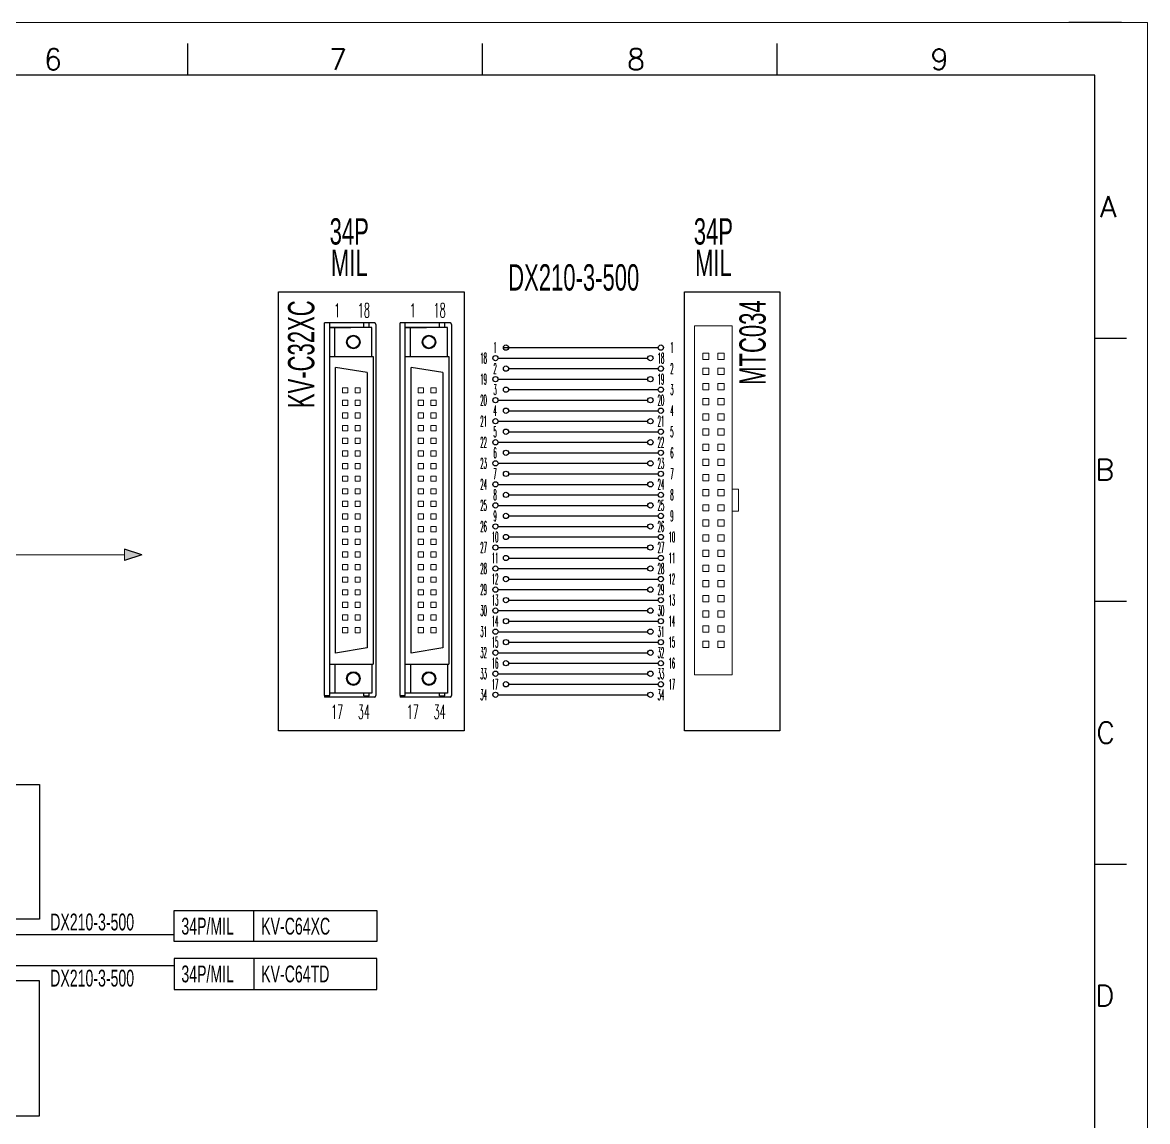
# Model space of a CAD drawing. Extents: x 49673 to 52330, y -5620 to -4375.
# Drawn here: x 49863.1 to 49970.1, y -5260.9 to -5156.4 of the extents above; entities that cross this region are included whole.
import ezdxf
from ezdxf.enums import TextEntityAlignment as Align

# ---------------------------------------------------------------- set-up
doc = ezdxf.new("R2010")
doc.units = 0
doc.header["$MEASUREMENT"] = 0
for name, color, linetype in [('AE_BOR', 1, 'Continuous'), ('Z_OM_GAIKEI', 7, 'Continuous'), ('细实线层', 7, 'Continuous')]:
    doc.layers.add(name, color=color, linetype=linetype)
doc.layers.add('Dimension', color=3, linetype='Continuous', lineweight=13)
doc.styles.add('WD', font='simplex.shx', dxfattribs={"bigfont": 'gbcbig.shx'})
doc.styles.add('样式 8', font='arial.ttf')

# ---------------------------------------------------------------- blocks, each defined once
blk = doc.blocks.new('电控横A4')
for p, q in [((292, -5), (5, -5)), ((292, -205), (292, -5))]:
    blk.add_line(p, q)
at = {"layer": 'AE_BOR', "color": 1, "lineweight": 15}
for p, q in [((0, 0), (297, 0)), ((297, 0), (297, -210))]:
    blk.add_line(p, q, dxfattribs=at)
at = {"layer": 'AE_BOR', "lineweight": 30}
blk.add_line((294.53, 0), (289.53, 0), dxfattribs=at)
at = {"layer": 'AE_BOR'}
for p, q in [((205.78, -5), (205.78, -2)), ((233.78, -5), (233.78, -2)), ((261.78, -5), (261.78, -2)), ((292, -30), (295, -30)), ((292, -55), (295, -55)), ((292, -80), (295, -80))]:
    blk.add_line(p, q, dxfattribs=at)
at = {"layer": 'AE_BOR', "style": 'WD'}
for s, p in [('6', (192.94, -4.5)), ('7', (220.04, -4.5)), ('8', (248.37, -4.5)), ('9', (277.23, -4.5))]:
    blk.add_text(s, height=2, dxfattribs=at).set_placement(p, align=Align.CENTER)
for s, p in [('A', (294.03, -17.5)), ('B', (293.84, -42.5)), ('C', (293.93, -67.5)), ('D', (293.84, -92.5))]:
    blk.add_text(s, height=2, dxfattribs=at).set_placement(p, align=Align.MIDDLE_RIGHT)

msp = doc.modelspace()

# ---------------------------------------------------------------- hatches: boundary and pattern name
msp.add_hatch(color=256).paths.add_polyline_path([(49874.49, -5207.04), (49872.83, -5207.57), (49872.83, -5206.5)])

# ---------------------------------------------------------------- linework, layer by layer
for p, q in [((49896.59, -5185), (49891.84, -5185)), ((49903.78, -5185), (49899.03, -5185)), ((49908.35, -5188.34), (49922.58, -5188.34)), ((49908.85, -5187.34), (49923.58, -5187.34)), ((49909.35, -5189.34), (49923.58, -5189.34)), ((49908.35, -5190.34), (49922.58, -5190.34)), ((49909.35, -5191.34), (49923.58, -5191.34)), ((49908.35, -5192.34), (49922.58, -5192.34)), ((49909.35, -5193.34), (49923.58, -5193.34)), ((49908.35, -5194.34), (49922.58, -5194.34)), ((49909.35, -5195.34), (49923.58, -5195.34)), ((49908.35, -5196.34), (49922.58, -5196.34)), ((49909.35, -5197.34), (49923.58, -5197.34)), ((49908.35, -5198.34), (49922.58, -5198.34)), ((49909.35, -5199.34), (49923.58, -5199.34)), ((49908.35, -5200.34), (49922.58, -5200.34)), ((49909.35, -5201.34), (49923.58, -5201.34)), ((49908.35, -5202.34), (49922.58, -5202.34)), ((49909.35, -5203.34), (49923.58, -5203.34)), ((49908.35, -5204.34), (49922.58, -5204.34)), ((49909.35, -5205.34), (49923.58, -5205.34)), ((49874.49, -5207.04), (49872.83, -5206.5)), ((49908.35, -5206.34), (49922.58, -5206.34)), ((49874.49, -5207.04), (49872.83, -5207.57)), ((49909.35, -5207.34), (49923.58, -5207.34)), ((49908.35, -5208.34), (49922.58, -5208.34)), ((49909.35, -5209.34), (49923.58, -5209.34)), ((49908.35, -5210.34), (49922.58, -5210.34)), ((49909.35, -5211.34), (49923.58, -5211.34)), ((49908.35, -5212.34), (49922.58, -5212.34)), ((49909.35, -5213.34), (49923.58, -5213.34)), ((49908.35, -5214.34), (49922.58, -5214.34)), ((49909.35, -5215.34), (49923.58, -5215.34)), ((49908.35, -5216.34), (49922.58, -5216.34)), ((49909.35, -5217.34), (49923.58, -5217.34)), ((49908.35, -5218.34), (49922.58, -5218.34)), ((49909.35, -5219.34), (49923.58, -5219.34)), ((49891.84, -5220.4), (49891.84, -5220.55)), ((49899.03, -5220.4), (49899.03, -5220.55)), ((49908.35, -5220.34), (49922.58, -5220.34)), ((49896.59, -5220.55), (49891.84, -5220.55)), ((49903.78, -5220.55), (49899.03, -5220.55)), ((49847.46, -5243.13), (49877.55, -5243.13)), ((49847.46, -5246.07), (49877.55, -5246.07))]:
    msp.add_line(p, q)
at = {"lineweight": 0}
msp.add_line((49872.83, -5206.5), (49872.83, -5207.57), dxfattribs=at)
for points in [[(49905.11, -5223.78), (49887.48, -5223.78), (49887.48, -5182.05), (49905.11, -5182.05)], [(49935.15, -5223.78), (49926.07, -5223.78), (49926.07, -5182.05), (49935.15, -5182.05)], [(49727.34, -5228.85), (49864.74, -5228.85), (49864.74, -5241.65), (49727.34, -5241.65)], [(49877.55, -5240.85), (49896.82, -5240.85), (49896.82, -5243.8), (49877.55, -5243.8)], [(49896.82, -5243.8), (49885.14, -5243.8), (49885.14, -5240.85), (49896.82, -5240.85)], [(49877.55, -5248.34), (49896.82, -5248.34), (49896.82, -5245.4), (49877.55, -5245.4)], [(49896.82, -5245.4), (49885.14, -5245.4), (49885.14, -5248.34), (49896.82, -5248.34)]]:
    msp.add_lwpolyline(points, close=True)
for points in [[(49927.02, -5218.44), (49927.02, -5185.26), (49930.62, -5185.26), (49930.62, -5218.44)], [(49928.4, -5188.47), (49927.8, -5188.47), (49927.8, -5187.87), (49928.4, -5187.87)], [(49929.84, -5188.47), (49929.24, -5188.47), (49929.24, -5187.87), (49929.84, -5187.87)], [(49928.4, -5189.91), (49927.8, -5189.91), (49927.8, -5189.31), (49928.4, -5189.31)], [(49929.84, -5189.91), (49929.24, -5189.91), (49929.24, -5189.31), (49929.84, -5189.31)], [(49893.55, -5191.15), (49894.05, -5191.15), (49894.05, -5191.65), (49893.55, -5191.65)], [(49894.75, -5191.15), (49895.25, -5191.15), (49895.25, -5191.65), (49894.75, -5191.65)], [(49900.75, -5191.15), (49901.25, -5191.15), (49901.25, -5191.65), (49900.75, -5191.65)], [(49901.95, -5191.15), (49902.45, -5191.15), (49902.45, -5191.65), (49901.95, -5191.65)], [(49928.4, -5191.35), (49927.8, -5191.35), (49927.8, -5190.75), (49928.4, -5190.75)], [(49929.84, -5191.35), (49929.24, -5191.35), (49929.24, -5190.75), (49929.84, -5190.75)], [(49893.55, -5192.35), (49894.05, -5192.35), (49894.05, -5192.85), (49893.55, -5192.85)], [(49894.75, -5192.35), (49895.25, -5192.35), (49895.25, -5192.85), (49894.75, -5192.85)], [(49900.75, -5192.35), (49901.25, -5192.35), (49901.25, -5192.85), (49900.75, -5192.85)], [(49901.95, -5192.35), (49902.45, -5192.35), (49902.45, -5192.85), (49901.95, -5192.85)], [(49928.4, -5192.79), (49927.8, -5192.79), (49927.8, -5192.19), (49928.4, -5192.19)], [(49929.84, -5192.79), (49929.24, -5192.79), (49929.24, -5192.19), (49929.84, -5192.19)], [(49893.55, -5193.55), (49894.05, -5193.55), (49894.05, -5194.05), (49893.55, -5194.05)], [(49894.75, -5193.55), (49895.25, -5193.55), (49895.25, -5194.05), (49894.75, -5194.05)], [(49900.75, -5193.55), (49901.25, -5193.55), (49901.25, -5194.05), (49900.75, -5194.05)], [(49901.95, -5193.55), (49902.45, -5193.55), (49902.45, -5194.05), (49901.95, -5194.05)], [(49928.4, -5194.23), (49927.8, -5194.23), (49927.8, -5193.63), (49928.4, -5193.63)], [(49929.84, -5194.23), (49929.24, -5194.23), (49929.24, -5193.63), (49929.84, -5193.63)], [(49893.55, -5194.75), (49894.05, -5194.75), (49894.05, -5195.25), (49893.55, -5195.25)], [(49894.75, -5194.75), (49895.25, -5194.75), (49895.25, -5195.25), (49894.75, -5195.25)], [(49900.75, -5194.75), (49901.25, -5194.75), (49901.25, -5195.25), (49900.75, -5195.25)], [(49901.95, -5194.75), (49902.45, -5194.75), (49902.45, -5195.25), (49901.95, -5195.25)], [(49928.4, -5195.67), (49927.8, -5195.67), (49927.8, -5195.07), (49928.4, -5195.07)], [(49929.84, -5195.67), (49929.24, -5195.67), (49929.24, -5195.07), (49929.84, -5195.07)], [(49893.55, -5195.95), (49894.05, -5195.95), (49894.05, -5196.45), (49893.55, -5196.45)], [(49894.75, -5195.95), (49895.25, -5195.95), (49895.25, -5196.45), (49894.75, -5196.45)], [(49900.75, -5195.95), (49901.25, -5195.95), (49901.25, -5196.45), (49900.75, -5196.45)], [(49901.95, -5195.95), (49902.45, -5195.95), (49902.45, -5196.45), (49901.95, -5196.45)], [(49928.4, -5197.11), (49927.8, -5197.11), (49927.8, -5196.51), (49928.4, -5196.51)], [(49929.84, -5197.11), (49929.24, -5197.11), (49929.24, -5196.51), (49929.84, -5196.51)], [(49893.55, -5197.15), (49894.05, -5197.15), (49894.05, -5197.65), (49893.55, -5197.65)], [(49894.75, -5197.15), (49895.25, -5197.15), (49895.25, -5197.65), (49894.75, -5197.65)], [(49900.75, -5197.15), (49901.25, -5197.15), (49901.25, -5197.65), (49900.75, -5197.65)], [(49901.95, -5197.15), (49902.45, -5197.15), (49902.45, -5197.65), (49901.95, -5197.65)], [(49928.4, -5198.55), (49927.8, -5198.55), (49927.8, -5197.95), (49928.4, -5197.95)], [(49929.84, -5198.55), (49929.24, -5198.55), (49929.24, -5197.95), (49929.84, -5197.95)], [(49893.55, -5198.35), (49894.05, -5198.35), (49894.05, -5198.85), (49893.55, -5198.85)], [(49894.75, -5198.35), (49895.25, -5198.35), (49895.25, -5198.85), (49894.75, -5198.85)], [(49900.75, -5198.35), (49901.25, -5198.35), (49901.25, -5198.85), (49900.75, -5198.85)], [(49901.95, -5198.35), (49902.45, -5198.35), (49902.45, -5198.85), (49901.95, -5198.85)], [(49893.55, -5199.55), (49894.05, -5199.55), (49894.05, -5200.05), (49893.55, -5200.05)], [(49894.75, -5199.55), (49895.25, -5199.55), (49895.25, -5200.05), (49894.75, -5200.05)], [(49900.75, -5199.55), (49901.25, -5199.55), (49901.25, -5200.05), (49900.75, -5200.05)], [(49901.95, -5199.55), (49902.45, -5199.55), (49902.45, -5200.05), (49901.95, -5200.05)], [(49928.4, -5199.99), (49927.8, -5199.99), (49927.8, -5199.39), (49928.4, -5199.39)], [(49929.84, -5199.99), (49929.24, -5199.99), (49929.24, -5199.39), (49929.84, -5199.39)], [(49893.55, -5200.75), (49894.05, -5200.75), (49894.05, -5201.25), (49893.55, -5201.25)], [(49894.75, -5200.75), (49895.25, -5200.75), (49895.25, -5201.25), (49894.75, -5201.25)], [(49900.75, -5200.75), (49901.25, -5200.75), (49901.25, -5201.25), (49900.75, -5201.25)], [(49901.95, -5200.75), (49902.45, -5200.75), (49902.45, -5201.25), (49901.95, -5201.25)], [(49928.4, -5201.43), (49927.8, -5201.43), (49927.8, -5200.83), (49928.4, -5200.83)], [(49929.84, -5201.43), (49929.24, -5201.43), (49929.24, -5200.83), (49929.84, -5200.83)], [(49931.22, -5202.9), (49930.62, -5202.9), (49930.62, -5200.8), (49931.22, -5200.8)], [(49893.55, -5201.95), (49894.05, -5201.95), (49894.05, -5202.45), (49893.55, -5202.45)], [(49894.75, -5201.95), (49895.25, -5201.95), (49895.25, -5202.45), (49894.75, -5202.45)], [(49900.75, -5201.95), (49901.25, -5201.95), (49901.25, -5202.45), (49900.75, -5202.45)], [(49901.95, -5201.95), (49902.45, -5201.95), (49902.45, -5202.45), (49901.95, -5202.45)], [(49928.4, -5202.87), (49927.8, -5202.87), (49927.8, -5202.27), (49928.4, -5202.27)], [(49929.84, -5202.87), (49929.24, -5202.87), (49929.24, -5202.27), (49929.84, -5202.27)], [(49893.55, -5203.15), (49894.05, -5203.15), (49894.05, -5203.65), (49893.55, -5203.65)], [(49894.75, -5203.15), (49895.25, -5203.15), (49895.25, -5203.65), (49894.75, -5203.65)], [(49900.75, -5203.15), (49901.25, -5203.15), (49901.25, -5203.65), (49900.75, -5203.65)], [(49901.95, -5203.15), (49902.45, -5203.15), (49902.45, -5203.65), (49901.95, -5203.65)], [(49893.55, -5204.35), (49894.05, -5204.35), (49894.05, -5204.85), (49893.55, -5204.85)], [(49894.75, -5204.35), (49895.25, -5204.35), (49895.25, -5204.85), (49894.75, -5204.85)], [(49900.75, -5204.35), (49901.25, -5204.35), (49901.25, -5204.85), (49900.75, -5204.85)], [(49901.95, -5204.35), (49902.45, -5204.35), (49902.45, -5204.85), (49901.95, -5204.85)], [(49928.4, -5204.31), (49927.8, -5204.31), (49927.8, -5203.71), (49928.4, -5203.71)], [(49929.84, -5204.31), (49929.24, -5204.31), (49929.24, -5203.71), (49929.84, -5203.71)], [(49928.4, -5205.75), (49927.8, -5205.75), (49927.8, -5205.15), (49928.4, -5205.15)], [(49929.84, -5205.75), (49929.24, -5205.75), (49929.24, -5205.15), (49929.84, -5205.15)], [(49893.55, -5205.55), (49894.05, -5205.55), (49894.05, -5206.05), (49893.55, -5206.05)], [(49894.75, -5205.55), (49895.25, -5205.55), (49895.25, -5206.05), (49894.75, -5206.05)], [(49900.75, -5205.55), (49901.25, -5205.55), (49901.25, -5206.05), (49900.75, -5206.05)], [(49901.95, -5205.55), (49902.45, -5205.55), (49902.45, -5206.05), (49901.95, -5206.05)], [(49893.55, -5206.75), (49894.05, -5206.75), (49894.05, -5207.25), (49893.55, -5207.25)], [(49894.75, -5206.75), (49895.25, -5206.75), (49895.25, -5207.25), (49894.75, -5207.25)], [(49900.75, -5206.75), (49901.25, -5206.75), (49901.25, -5207.25), (49900.75, -5207.25)], [(49901.95, -5206.75), (49902.45, -5206.75), (49902.45, -5207.25), (49901.95, -5207.25)], [(49928.4, -5207.19), (49927.8, -5207.19), (49927.8, -5206.59), (49928.4, -5206.59)], [(49929.84, -5207.19), (49929.24, -5207.19), (49929.24, -5206.59), (49929.84, -5206.59)], [(49893.55, -5207.95), (49894.05, -5207.95), (49894.05, -5208.45), (49893.55, -5208.45)], [(49894.75, -5207.95), (49895.25, -5207.95), (49895.25, -5208.45), (49894.75, -5208.45)], [(49900.75, -5207.95), (49901.25, -5207.95), (49901.25, -5208.45), (49900.75, -5208.45)], [(49901.95, -5207.95), (49902.45, -5207.95), (49902.45, -5208.45), (49901.95, -5208.45)], [(49928.4, -5208.63), (49927.8, -5208.63), (49927.8, -5208.03), (49928.4, -5208.03)], [(49929.84, -5208.63), (49929.24, -5208.63), (49929.24, -5208.03), (49929.84, -5208.03)], [(49893.55, -5209.15), (49894.05, -5209.15), (49894.05, -5209.65), (49893.55, -5209.65)], [(49894.75, -5209.15), (49895.25, -5209.15), (49895.25, -5209.65), (49894.75, -5209.65)], [(49900.75, -5209.15), (49901.25, -5209.15), (49901.25, -5209.65), (49900.75, -5209.65)], [(49901.95, -5209.15), (49902.45, -5209.15), (49902.45, -5209.65), (49901.95, -5209.65)], [(49928.4, -5210.07), (49927.8, -5210.07), (49927.8, -5209.47), (49928.4, -5209.47)], [(49929.84, -5210.07), (49929.24, -5210.07), (49929.24, -5209.47), (49929.84, -5209.47)], [(49893.55, -5210.35), (49894.05, -5210.35), (49894.05, -5210.85), (49893.55, -5210.85)], [(49894.75, -5210.35), (49895.25, -5210.35), (49895.25, -5210.85), (49894.75, -5210.85)], [(49900.75, -5210.35), (49901.25, -5210.35), (49901.25, -5210.85), (49900.75, -5210.85)], [(49901.95, -5210.35), (49902.45, -5210.35), (49902.45, -5210.85), (49901.95, -5210.85)], [(49893.55, -5211.55), (49894.05, -5211.55), (49894.05, -5212.05), (49893.55, -5212.05)], [(49894.75, -5211.55), (49895.25, -5211.55), (49895.25, -5212.05), (49894.75, -5212.05)], [(49900.75, -5211.55), (49901.25, -5211.55), (49901.25, -5212.05), (49900.75, -5212.05)], [(49901.95, -5211.55), (49902.45, -5211.55), (49902.45, -5212.05), (49901.95, -5212.05)], [(49928.4, -5211.51), (49927.8, -5211.51), (49927.8, -5210.91), (49928.4, -5210.91)], [(49929.84, -5211.51), (49929.24, -5211.51), (49929.24, -5210.91), (49929.84, -5210.91)], [(49893.55, -5212.75), (49894.05, -5212.75), (49894.05, -5213.25), (49893.55, -5213.25)], [(49894.75, -5212.75), (49895.25, -5212.75), (49895.25, -5213.25), (49894.75, -5213.25)], [(49900.75, -5212.75), (49901.25, -5212.75), (49901.25, -5213.25), (49900.75, -5213.25)], [(49901.95, -5212.75), (49902.45, -5212.75), (49902.45, -5213.25), (49901.95, -5213.25)], [(49928.4, -5212.95), (49927.8, -5212.95), (49927.8, -5212.35), (49928.4, -5212.35)], [(49929.84, -5212.95), (49929.24, -5212.95), (49929.24, -5212.35), (49929.84, -5212.35)], [(49893.55, -5213.95), (49894.05, -5213.95), (49894.05, -5214.45), (49893.55, -5214.45)], [(49894.75, -5213.95), (49895.25, -5213.95), (49895.25, -5214.45), (49894.75, -5214.45)], [(49900.75, -5213.95), (49901.25, -5213.95), (49901.25, -5214.45), (49900.75, -5214.45)], [(49901.95, -5213.95), (49902.45, -5213.95), (49902.45, -5214.45), (49901.95, -5214.45)], [(49928.4, -5214.39), (49927.8, -5214.39), (49927.8, -5213.79), (49928.4, -5213.79)], [(49929.84, -5214.39), (49929.24, -5214.39), (49929.24, -5213.79), (49929.84, -5213.79)], [(49928.4, -5215.83), (49927.8, -5215.83), (49927.8, -5215.23), (49928.4, -5215.23)], [(49929.84, -5215.83), (49929.24, -5215.83), (49929.24, -5215.23), (49929.84, -5215.23)]]:
    msp.add_lwpolyline(points, close=True, dxfattribs=at)
msp.add_lwpolyline([(49727.34, -5260.34), (49864.74, -5260.34), (49864.74, -5247.54), (49727.34, -5247.54)])
for centre in [(49909.1, -5187.34), (49923.83, -5187.34), (49908.1, -5188.34), (49922.83, -5188.34), (49909.1, -5189.34), (49923.83, -5189.34), (49908.1, -5190.34), (49922.83, -5190.34), (49909.1, -5191.34), (49923.83, -5191.34), (49908.1, -5192.34), (49922.83, -5192.34), (49909.1, -5193.34), (49923.83, -5193.34), (49908.1, -5194.34), (49922.83, -5194.34), (49909.1, -5195.34), (49923.83, -5195.34), (49908.1, -5196.34), (49922.83, -5196.34), (49909.1, -5197.34), (49923.83, -5197.34), (49908.1, -5198.34), (49922.83, -5198.34), (49908.1, -5200.34), (49909.1, -5199.34), (49922.83, -5200.34), (49923.83, -5199.34), (49909.1, -5201.34), (49923.83, -5201.34), (49908.1, -5202.34), (49922.83, -5202.34), (49909.1, -5203.34), (49923.83, -5203.34), (49908.1, -5204.34), (49922.83, -5204.34), (49909.1, -5205.34), (49923.83, -5205.34), (49908.1, -5206.34), (49922.83, -5206.34), (49909.1, -5207.34), (49923.83, -5207.34), (49908.1, -5208.34), (49922.83, -5208.34), (49909.1, -5209.34), (49923.83, -5209.34), (49908.1, -5210.34), (49922.83, -5210.34), (49909.1, -5211.34), (49923.83, -5211.34), (49908.1, -5212.34), (49922.83, -5212.34), (49909.1, -5213.34), (49923.83, -5213.34), (49908.1, -5214.34), (49909.1, -5215.34), (49922.83, -5214.34), (49923.83, -5215.34), (49908.1, -5216.34), (49922.83, -5216.34), (49909.1, -5217.34), (49923.83, -5217.34), (49908.1, -5218.34), (49922.83, -5218.34), (49909.1, -5219.34), (49923.83, -5219.34), (49908.1, -5220.34), (49922.83, -5220.34)]:
    msp.add_circle(centre, 0.25)
msp.add_arc((49908.1, -5192.34), 0.25, 89.0696, 90.9304)
at = {"layer": 'Z_OM_GAIKEI'}
for p, q in [((49891.84, -5220.4), (49891.84, -5185)), ((49892.34, -5220.4), (49892.34, -5185)), ((49895.59, -5185.43), (49895.59, -5185)), ((49896.09, -5185.43), (49896.09, -5185)), ((49896.74, -5185.15), (49896.74, -5220.4)), ((49899.03, -5220.4), (49899.03, -5185)), ((49899.53, -5220.4), (49899.53, -5185)), ((49902.78, -5185.43), (49902.78, -5185)), ((49903.28, -5185.43), (49903.28, -5185)), ((49903.93, -5185.15), (49903.93, -5220.4)), ((49892.34, -5220.17), (49892.34, -5185.43)), ((49892.34, -5185.43), (49894.34, -5185.43)), ((49896.34, -5185.43), (49892.34, -5185.43)), ((49892.84, -5188.18), (49892.84, -5185.43)), ((49896.34, -5188.18), (49896.34, -5185.43)), ((49899.53, -5220.17), (49899.53, -5185.43)), ((49899.53, -5185.43), (49901.53, -5185.43)), ((49903.53, -5185.43), (49899.53, -5185.43)), ((49900.03, -5188.18), (49900.03, -5185.43)), ((49903.53, -5188.18), (49903.53, -5185.43)), ((49892.34, -5188.18), (49896.46, -5188.18)), ((49892.34, -5188.18), (49896.46, -5188.18)), ((49896.46, -5188.18), (49896.46, -5217.42)), ((49899.53, -5188.18), (49903.66, -5188.18)), ((49899.53, -5188.18), (49903.66, -5188.18)), ((49903.66, -5188.18), (49903.66, -5217.42)), ((49895.9, -5189.72), (49892.9, -5189.22)), ((49892.9, -5216.38), (49892.9, -5189.22)), ((49903.1, -5189.72), (49900.1, -5189.22)), ((49900.1, -5216.38), (49900.1, -5189.22)), ((49895.9, -5189.72), (49895.9, -5215.88)), ((49903.1, -5189.72), (49903.1, -5215.88)), ((49895.9, -5215.88), (49892.9, -5216.38)), ((49903.1, -5215.88), (49900.1, -5216.38)), ((49892.34, -5217.42), (49896.46, -5217.42)), ((49892.84, -5217.42), (49892.84, -5220.17)), ((49896.34, -5217.42), (49896.34, -5220.17)), ((49899.53, -5217.42), (49903.66, -5217.42)), ((49900.03, -5217.42), (49900.03, -5220.17)), ((49903.53, -5217.42), (49903.53, -5220.17)), ((49891.84, -5220.4), (49892.34, -5220.4)), ((49896.34, -5220.17), (49892.34, -5220.17)), ((49895.59, -5220.45), (49895.59, -5220.17)), ((49895.59, -5220.45), (49896.09, -5220.45)), ((49896.09, -5220.45), (49896.09, -5220.17)), ((49899.03, -5220.4), (49899.53, -5220.4)), ((49903.53, -5220.17), (49899.53, -5220.17)), ((49902.78, -5220.45), (49902.78, -5220.17)), ((49902.78, -5220.45), (49903.28, -5220.45)), ((49903.28, -5220.45), (49903.28, -5220.17))]:
    msp.add_line(p, q, dxfattribs=at)
for centre, radius in [((49894.59, -5186.81), 0.65), ((49894.59, -5186.81), 0.575), ((49901.78, -5186.81), 0.65), ((49901.78, -5186.81), 0.575), ((49894.59, -5218.8), 0.65), ((49894.59, -5218.8), 0.575), ((49901.78, -5218.8), 0.65), ((49901.78, -5218.8), 0.575)]:
    msp.add_circle(centre, radius, dxfattribs=at)
for centre, start, end in [((49896.59, -5185.15), 0, 90), ((49903.78, -5185.15), 0, 90), ((49896.59, -5220.4), 270, 0), ((49903.78, -5220.4), 270, 0)]:
    msp.add_arc(centre, 0.15, start, end, dxfattribs=at)
at = {"layer": '细实线层', "lineweight": 0}
msp.add_line((49872.83, -5207.04), (49715.36, -5207.04), dxfattribs=at)

# ---------------------------------------------------------------- block references
msp.add_blockref('电控横A4', (49673.09, -5156.44))

# ---------------------------------------------------------------- texts
at = {"lineweight": 0, "style": 'WD'}
for s, height, width, p in [('1', 1.33, 0.5, (49893.05, -5183.8)), ('18', 1.333, 0.5, (49895.59, -5183.8)), ('1', 1.33, 0.5, (49900.24, -5183.8)), ('18', 1.333, 0.5, (49902.79, -5183.8)), ('1', 1, 0.3, (49908.07, -5187.34)), ('1', 1, 0.3, (49924.87, -5187.34)), ('18', 1, 0.3, (49906.97, -5188.34)), ('18', 1, 0.3, (49923.83, -5188.34)), ('2', 1, 0.3, (49908.07, -5189.34)), ('2', 1, 0.3, (49924.87, -5189.34)), ('19', 1, 0.3, (49906.97, -5190.34)), ('19', 1, 0.3, (49923.83, -5190.34)), ('3', 1, 0.3, (49908.07, -5191.34)), ('3', 1, 0.3, (49924.87, -5191.34)), ('20', 1, 0.3, (49906.97, -5192.34)), ('20', 1, 0.3, (49923.83, -5192.34)), ('4', 1, 0.3, (49908.07, -5193.34)), ('4', 1, 0.3, (49924.87, -5193.34)), ('21', 1, 0.3, (49906.97, -5194.34)), ('21', 1, 0.3, (49923.83, -5194.34)), ('22', 1, 0.3, (49906.97, -5196.34)), ('5', 1, 0.3, (49908.07, -5195.34)), ('22', 1, 0.3, (49923.83, -5196.34)), ('5', 1, 0.3, (49924.87, -5195.34)), ('6', 1, 0.3, (49908.07, -5197.34)), ('6', 1, 0.3, (49924.87, -5197.34)), ('23', 1, 0.3, (49906.97, -5198.34)), ('23', 1, 0.3, (49923.83, -5198.34)), ('7', 1, 0.3, (49908.07, -5199.34)), ('7', 1, 0.3, (49924.87, -5199.34)), ('24', 1, 0.3, (49906.97, -5200.34)), ('24', 1, 0.3, (49923.83, -5200.34)), ('8', 1, 0.3, (49908.07, -5201.34)), ('8', 1, 0.3, (49924.87, -5201.34)), ('25', 1, 0.3, (49906.97, -5202.34)), ('25', 1, 0.3, (49923.83, -5202.34)), ('9', 1, 0.3, (49908.07, -5203.34)), ('9', 1, 0.3, (49924.87, -5203.34)), ('26', 1, 0.3, (49906.97, -5204.34)), ('26', 1, 0.3, (49923.83, -5204.34)), ('10', 1, 0.3, (49908.07, -5205.34)), ('10', 1, 0.3, (49924.87, -5205.34)), ('27', 1, 0.3, (49906.97, -5206.34)), ('27', 1, 0.3, (49923.83, -5206.34)), ('11', 1, 0.3, (49908.07, -5207.34)), ('11', 1, 0.3, (49924.87, -5207.34)), ('28', 1, 0.3, (49906.97, -5208.34)), ('28', 1, 0.3, (49923.83, -5208.34)), ('12', 1, 0.3, (49908.07, -5209.34)), ('12', 1, 0.3, (49924.87, -5209.34)), ('29', 1, 0.3, (49906.97, -5210.34)), ('13', 1, 0.3, (49908.07, -5211.34)), ('29', 1, 0.3, (49923.83, -5210.34)), ('13', 1, 0.3, (49924.87, -5211.34)), ('30', 1, 0.3, (49906.97, -5212.34)), ('30', 1, 0.3, (49923.83, -5212.34)), ('14', 1, 0.3, (49908.07, -5213.34)), ('14', 1, 0.3, (49924.87, -5213.34)), ('31', 1, 0.3, (49906.97, -5214.34)), ('31', 1, 0.3, (49923.83, -5214.34)), ('15', 1, 0.3, (49908.07, -5215.34)), ('15', 1, 0.3, (49924.87, -5215.34)), ('32', 1, 0.3, (49906.97, -5216.34)), ('32', 1, 0.3, (49923.83, -5216.34)), ('16', 1, 0.3, (49908.07, -5217.34)), ('16', 1, 0.3, (49924.87, -5217.34)), ('33', 1, 0.3, (49906.97, -5218.34)), ('33', 1, 0.3, (49923.83, -5218.34)), ('17', 1, 0.3, (49908.07, -5219.34)), ('17', 1, 0.3, (49924.87, -5219.34)), ('34', 1, 0.3, (49906.97, -5220.34)), ('34', 1, 0.3, (49923.83, -5220.34)), ('17', 1.333, 0.5, (49893.05, -5221.96)), ('34', 1.333, 0.5, (49895.59, -5221.96)), ('17', 1.333, 0.5, (49900.24, -5221.96)), ('34', 1.333, 0.5, (49902.79, -5221.96))]:
    msp.add_text(s, height=height, dxfattribs=dict(at, width=width)).set_placement(p, align=Align.MIDDLE)
at = {"layer": 'Dimension', "lineweight": 0, "style": '样式 8', "width": 0.6}
for s, p in [('34P', (49894.2, -5177.55)), ('34P', (49928.82, -5177.55)), ('MIL', (49894.2, -5180.55)), ('MIL', (49928.82, -5180.55)), ('DX210-3-500', (49915.54, -5181.92))]:
    msp.add_text(s, height=2.5, dxfattribs=at).set_placement(p, align=Align.CENTER)
at = {"layer": 'Dimension', "color": 3, "lineweight": 0, "style": '样式 8', "width": 0.6}
for s, p in [('KV-C32XC', (49890.88, -5182.85)), ('MTC034', (49933.79, -5182.85))]:
    msp.add_text(s, height=2.5, rotation=90, dxfattribs=at).set_placement(p, align=Align.RIGHT)
for p in [(49865.77, -5242.73), (49865.77, -5248.07)]:
    msp.add_text('DX210-3-500', height=1.6, dxfattribs=at).set_placement(p)
for s, p in [('34P/MIL', (49878.24, -5242.33)), ('KV-C64XC', (49885.83, -5242.33)), ('34P/MIL', (49878.24, -5246.87)), ('KV-C64TD', (49885.83, -5246.87))]:
    msp.add_text(s, height=1.6, dxfattribs=at).set_placement(p, align=Align.MIDDLE_LEFT)

doc.saveas('drawing.dxf')
